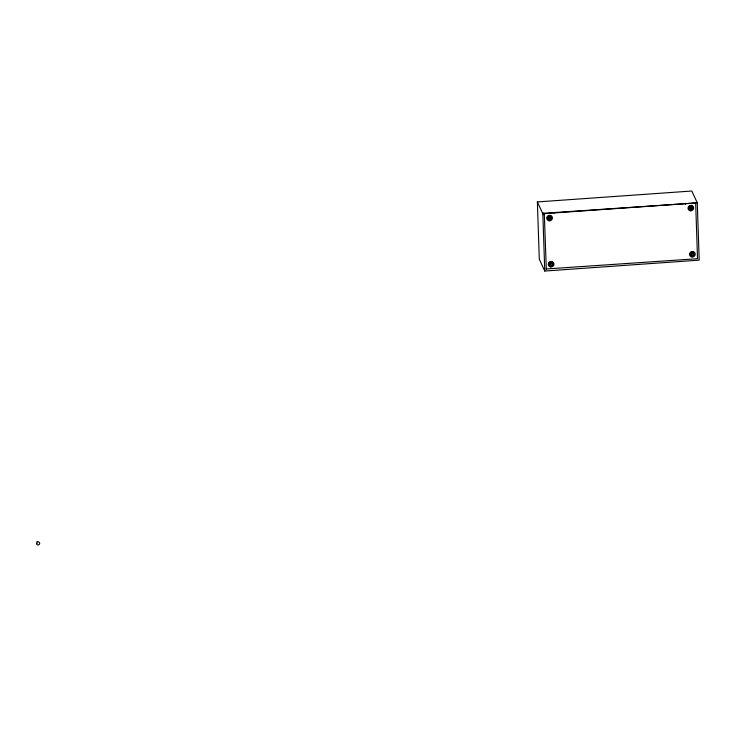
<?xml version="1.0" encoding="UTF-8"?>
<svg xmlns="http://www.w3.org/2000/svg" width="736" height="736" viewBox="0 0 736 736"><rect width="100%" height="100%" fill="white"/><g stroke="black" fill="none" stroke-linecap="round" stroke-linejoin="round"><path stroke-width="1.1" d="M693.1 251.96L692.318 253.202L690.782 253.543M547.998 217.378L549.369 217.148L550.28 215.97M693.064 252.135L691.987 253.396L690.607 253.497M550.224 216.145L549.203 217.24L547.814 217.332M551.77 262.283C549.994 264.077 548.881 263.985 551.696 262.448M537.372 201.922L691.812 191.02L697.277 202.842L699.2 260.139L544.76 271.041L539.295 259.219L537.372 201.922L542.837 213.753L544.76 271.041M544.3 214.02L544.272 213.238L695.658 202.961L697.526 258.695L546.14 268.971M542.837 213.753L697.277 202.842M544.272 213.238L546.324 269.367M695.483 202.566L695.502 203.348M685.52 203.265L685.547 204.24M554.236 212.538L554.254 213.026M543.361 212.713L543.435 214.728M552.064 262.384A1.895 1.794 -24.8 0 1 549.396 263.856M550.537 216.09A1.895 1.794 -24.8 0 1 548.026 217.792M693.33 252.08A1.895 1.794 -24.8 0 1 690.81 253.948M691.73 206.448A1.895 1.794 -24.8 0 1 688.482 207.322M36.892 543.104C35.567 546.728 42.127 544.401 38.842 542.018L37.094 541.457L36.892 543.104M691.463 206.172L690.267 207.331L688.721 207.221L690.442 207.267L691.463 206.172M550.822 266.947A2.861 2.714 -24.8 0 0 553.748 263.028A2.861 2.714 -24.8 0 0 548.872 262.678A2.861 2.714 -24.8 0 0 550.822 266.947M550.795 265.254A1.5 1.417 -24.8 0 0 552.322 263.203A1.5 1.417 -24.8 0 0 549.774 263.019A1.5 1.417 -24.8 0 0 550.795 265.254M549.277 220.809A2.861 2.714 -24.8 0 0 552.202 216.89A2.861 2.714 -24.8 0 0 547.326 216.55A2.861 2.714 -24.8 0 0 549.277 220.809M549.249 219.116A1.5 1.417 -24.8 0 0 550.776 217.065A1.5 1.417 -24.8 0 0 548.228 216.881A1.5 1.417 -24.8 0 0 549.249 219.116M692.061 256.974A2.861 2.714 -24.8 0 0 694.986 253.055A2.861 2.714 -24.8 0 0 690.11 252.706A2.861 2.714 -24.8 0 0 692.061 256.974M692.033 255.282A1.5 1.417 -24.8 0 0 693.57 253.23A1.5 1.417 -24.8 0 0 691.012 253.046A1.5 1.417 -24.8 0 0 692.033 255.282M690.515 210.836A2.861 2.714 -24.8 0 0 693.441 206.917A2.861 2.714 -24.8 0 0 688.565 206.568A2.861 2.714 -24.8 0 0 690.515 210.836M690.488 209.144A1.5 1.417 -24.8 0 0 692.024 207.092A1.5 1.417 -24.8 0 0 689.466 206.908A1.5 1.417 -24.8 0 0 690.488 209.144M550.721 265.852A2.125 2.015 -24.8 0 0 552.892 262.936A2.125 2.015 -24.8 0 0 549.277 262.678A2.125 2.015 -24.8 0 0 550.721 265.852M549.176 219.714A2.125 2.015 -24.8 0 0 551.347 216.807A2.125 2.015 -24.8 0 0 547.731 216.55A2.125 2.015 -24.8 0 0 549.176 219.714M691.969 255.88A2.125 2.015 -24.8 0 0 694.14 252.963A2.125 2.015 -24.8 0 0 690.515 252.706A2.125 2.015 -24.8 0 0 691.969 255.88M690.414 209.742A2.125 2.015 -24.8 0 0 692.594 206.834A2.125 2.015 -24.8 0 0 688.97 206.577A2.125 2.015 -24.8 0 0 690.414 209.742"/></g></svg>
